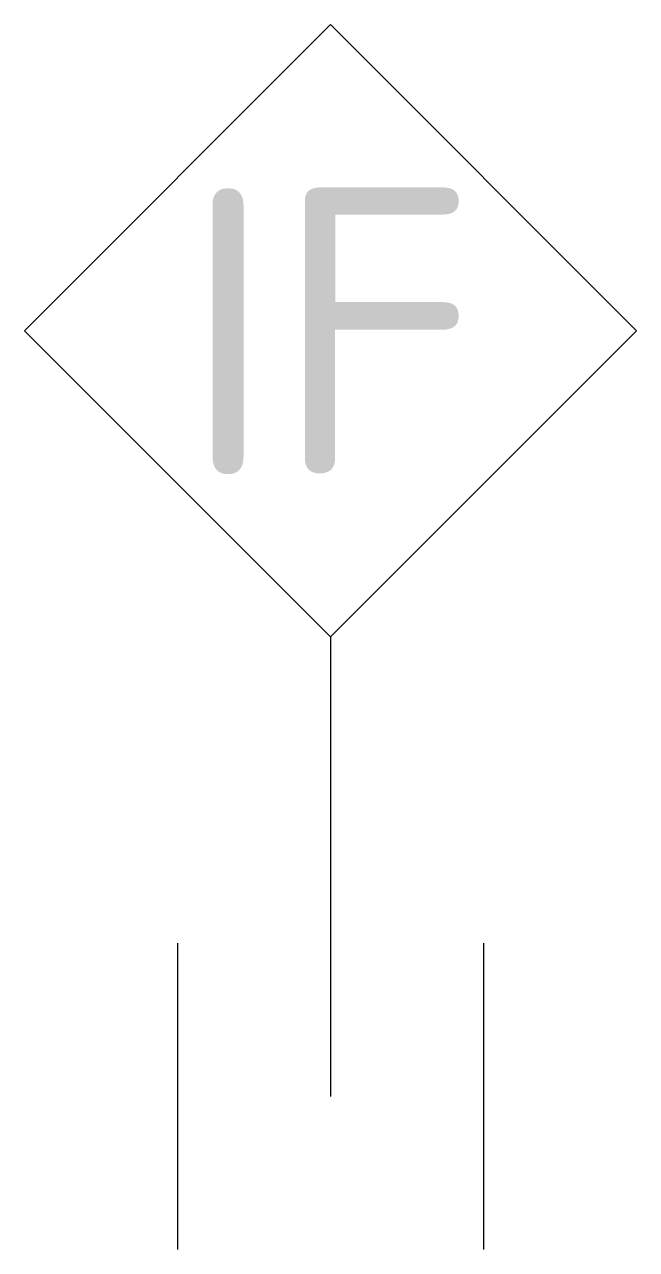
# Model space of a CAD drawing. Header units: millimetres. Extents: x -0.5 to 0.5, y -0.25 to 1.75.
import ezdxf
from ezdxf.enums import TextEntityAlignment as Align

# ---------------------------------------------------------------- set-up
doc = ezdxf.new("R2010")
doc.units = ezdxf.units.MM
doc.styles.add('S1', font='isocpeur.ttf', dxfattribs={"height": 2.8})

msp = doc.modelspace()

# ---------------------------------------------------------------- linework, layer by layer
for p, q in [((-0.5, 1.25), (0, 1.75)), ((0, 1.75), (0.5, 1.25)), ((0, 0.75), (-0.5, 1.25)), ((0.5, 1.25), (0, 0.75)), ((0, 0.75), (0, 0)), ((-0.25, 0.25), (-0.25, -0.25)), ((0.25, 0.25), (0.25, -0.25))]:
    msp.add_line(p, q)

# ---------------------------------------------------------------- texts
at = {"color": 0, "style": 'S1'}
msp.add_attdef('IF', text='IF', height=0.46666, dxfattribs=at).set_placement((0, 1.25), align=Align.MIDDLE)

doc.saveas('drawing.dxf')
